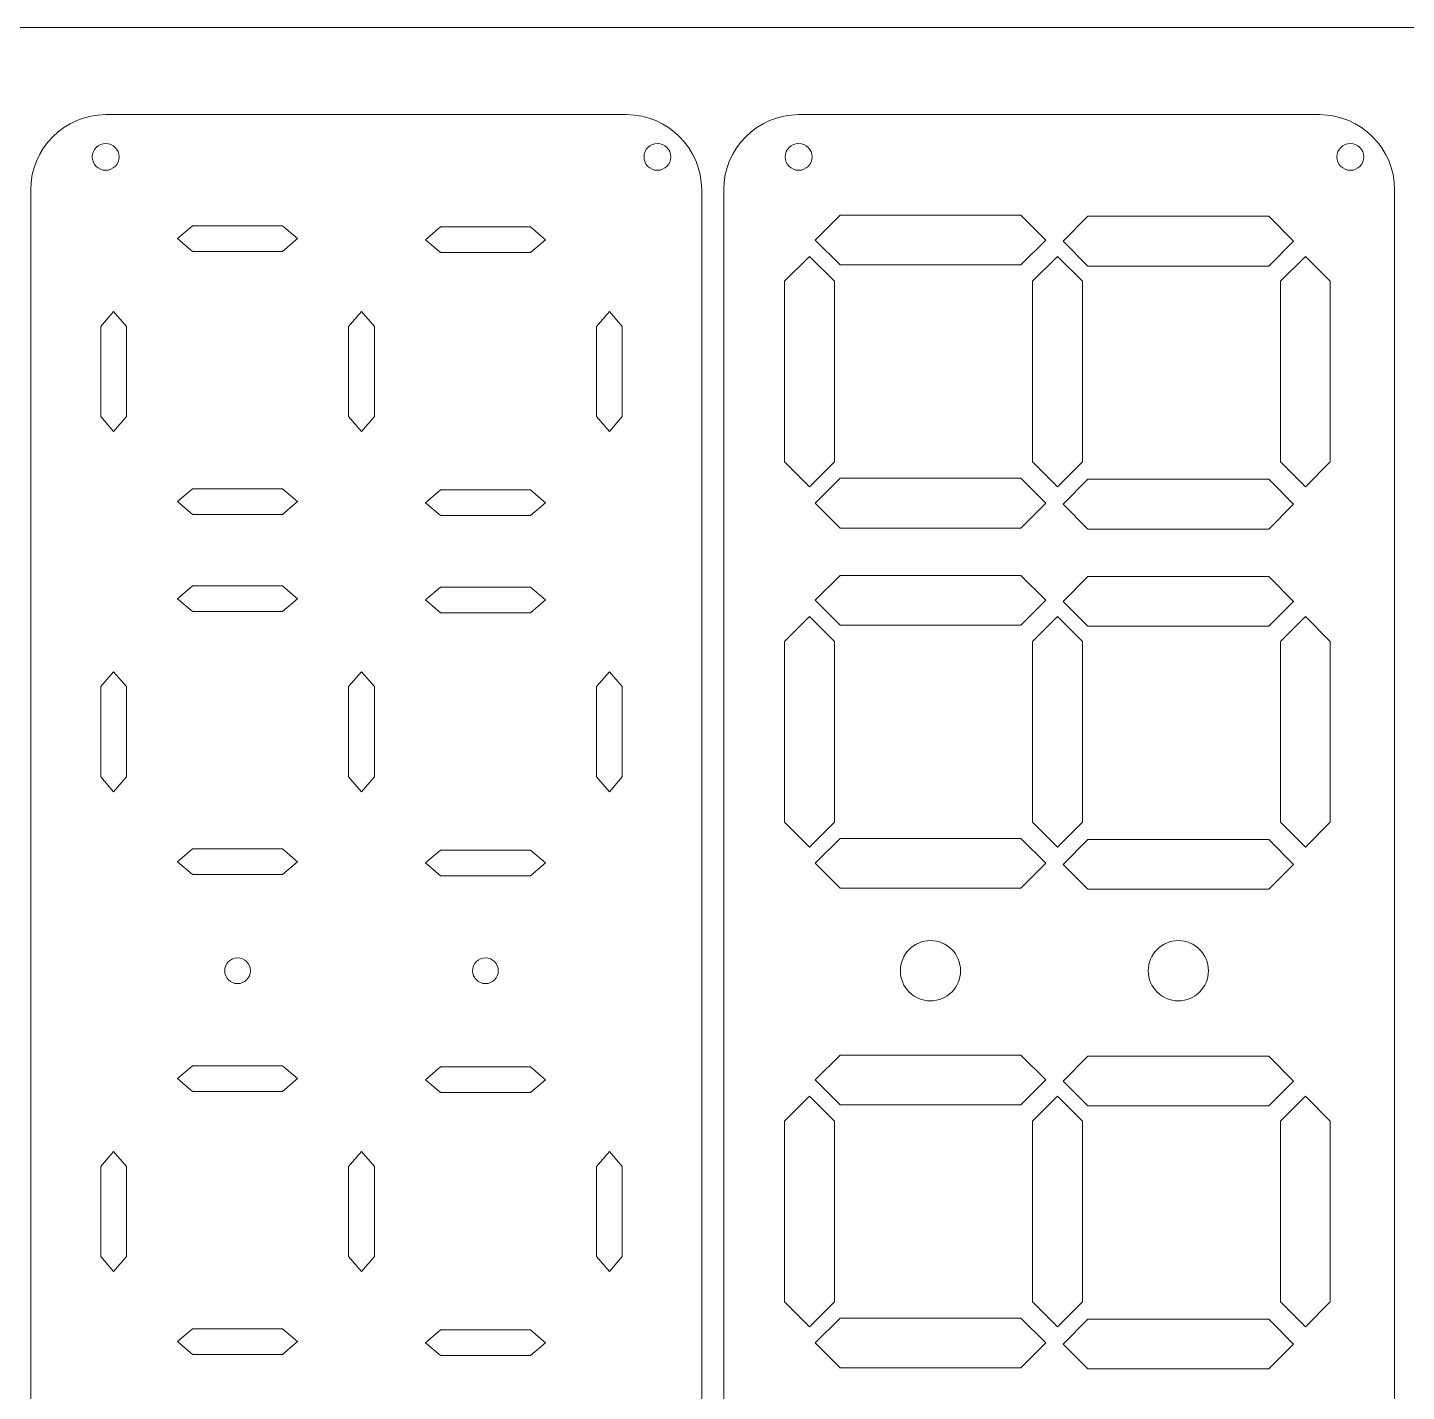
# Model space of a CAD drawing. Header units: millimetres. Extents: x -450 to 450, y -300 to 300.
# Drawn here: x -83.2 to 255.7, y -35.2 to 300 of the extents above; entities that cross this region are included whole.
import ezdxf

# ---------------------------------------------------------------- set-up
doc = ezdxf.new("R2010")
doc.units = ezdxf.units.MM
doc.header["$MEASUREMENT"] = 0
doc.layers.add('Layer 1', color=7, linetype='Continuous')

msp = doc.modelspace()

# ---------------------------------------------------------------- linework, layer by layer
at = {"layer": 'Layer 1', "color": 250, "lineweight": 20}
msp.add_lwpolyline([(-450, -300), (450, -300), (450, 300), (-450, 300), (-450, -300)], close=True, dxfattribs=at)
at = {"layer": 'Layer 1', "color": 225, "lineweight": 20}
for points in [[(-82.3936, -174.4039), (-82.3936, -174.4039), (-82.3936, 260.1417), (-82.3936, 260.1417), (-82.3936, 260.1417), (-82.3936, 270.2947), (-74.0866, 278.6017), (-63.9336, 278.6017), (-63.9336, 278.6017), (-63.9336, 278.6017), (64.0335, 278.6017), (64.0335, 278.6017), (64.0335, 278.6017), (74.1865, 278.6017), (82.4935, 270.2947), (82.4935, 260.1417), (82.4935, 260.1417), (82.4935, 260.1417), (82.4935, -174.4039), (82.4935, -174.4039), (82.4935, -174.4039), (82.4935, -184.5569), (74.1865, -192.8639), (64.0335, -192.8639), (64.0335, -192.8639), (64.0335, -192.8639), (63.648, -192.8639), (63.648, -192.8639), (63.648, -192.8639), (63.648, -192.8639), (63.648, -122.906), (63.648, -122.906), (63.648, -122.906), (63.648, -122.906), (3.617, -122.906), (3.617, -122.906), (3.617, -122.906), (3.617, -122.906), (3.617, -192.8639), (3.617, -192.8639), (3.617, -192.8639), (3.617, -192.8639), (-63.9336, -192.8639), (-63.9336, -192.8639), (-63.9336, -192.8639), (-74.0866, -192.8639), (-82.3936, -184.5569), (-82.3936, -174.4039)], [(87.8935, -174.4039), (87.8935, -174.4039), (87.8935, 260.1417), (87.8935, 260.1417), (87.8935, 260.1417), (87.8935, 270.2947), (96.2005, 278.6017), (106.3535, 278.6017), (106.3535, 278.6017), (106.3535, 278.6017), (234.3206, 278.6017), (234.3206, 278.6017), (234.3206, 278.6017), (244.4736, 278.6017), (252.7806, 270.2947), (252.7806, 260.1417), (252.7806, 260.1417), (252.7806, 260.1417), (252.7806, -174.4039), (252.7806, -174.4039), (252.7806, -174.4039), (252.7806, -184.5569), (244.4736, -192.8639), (234.3206, -192.8639), (234.3206, -192.8639), (234.3206, -192.8639), (233.9351, -192.8639), (233.9351, -192.8639), (233.9351, -192.8639), (233.9351, -192.8639), (233.9351, -122.906), (233.9351, -122.906), (233.9351, -122.906), (233.9351, -122.906), (173.9041, -122.906), (173.9041, -122.906), (173.9041, -122.906), (173.9041, -122.906), (173.9041, -192.8639), (173.9041, -192.8639), (173.9041, -192.8639), (173.9041, -192.8639), (106.3535, -192.8639), (106.3535, -192.8639), (106.3535, -192.8639), (96.2005, -192.8639), (87.8935, -184.5569), (87.8935, -174.4039)]]:
    msp.add_open_spline(points, degree=3, knots=[0, 0, 0, 0, 0.07692308, 0.07692308, 0.07692308, 0.07692308, 0.15384615, 0.15384615, 0.15384615, 0.15384615, 0.23076923, 0.23076923, 0.23076923, 0.23076923, 0.30769231, 0.30769231, 0.30769231, 0.30769231, 0.38461538, 0.38461538, 0.38461538, 0.38461538, 0.46153846, 0.46153846, 0.46153846, 0.46153846, 0.53846154, 0.53846154, 0.53846154, 0.53846154, 0.61538462, 0.61538462, 0.61538462, 0.61538462, 0.69230769, 0.69230769, 0.69230769, 0.69230769, 0.76923077, 0.76923077, 0.76923077, 0.76923077, 0.84615385, 0.84615385, 0.84615385, 0.84615385, 1, 1, 1, 1], dxfattribs=at)
at = {"layer": 'Layer 1', "color": 242, "lineweight": 20}
for points, knots in [([(-67.2641, 268.2246), (-67.2641, 270.0472), (-65.7866, 271.5246), (-63.9641, 271.5246), (-63.9641, 271.5246), (-62.1416, 271.5246), (-60.6641, 270.0472), (-60.6641, 268.2246), (-60.6641, 268.2246), (-60.6641, 266.4021), (-62.1416, 264.9246), (-63.9641, 264.9246), (-63.9641, 264.9246), (-65.7866, 264.9246), (-67.2641, 266.4021), (-67.2641, 268.2246)], [0, 0, 0, 0, 0.2, 0.2, 0.2, 0.2, 0.4, 0.4, 0.4, 0.4, 0.6, 0.6, 0.6, 0.6, 1, 1, 1, 1]), ([(68.3136, 268.2246), (68.3136, 270.0472), (69.7911, 271.5246), (71.6136, 271.5246), (71.6136, 271.5246), (73.4361, 271.5246), (74.9136, 270.0472), (74.9136, 268.2246), (74.9136, 268.2246), (74.9136, 266.4021), (73.4361, 264.9246), (71.6136, 264.9246), (71.6136, 264.9246), (69.7911, 264.9246), (68.3136, 266.4021), (68.3136, 268.2246)], [0, 0, 0, 0, 0.2, 0.2, 0.2, 0.2, 0.4, 0.4, 0.4, 0.4, 0.6, 0.6, 0.6, 0.6, 1, 1, 1, 1]), ([(103.023, 268.2246), (103.023, 270.0472), (104.5005, 271.5246), (106.323, 271.5246), (106.323, 271.5246), (108.1455, 271.5246), (109.623, 270.0472), (109.623, 268.2246), (109.623, 268.2246), (109.623, 266.4021), (108.1455, 264.9246), (106.323, 264.9246), (106.323, 264.9246), (104.5005, 264.9246), (103.023, 266.4021), (103.023, 268.2246)], [0, 0, 0, 0, 0.2, 0.2, 0.2, 0.2, 0.4, 0.4, 0.4, 0.4, 0.6, 0.6, 0.6, 0.6, 1, 1, 1, 1]), ([(238.6007, 268.2246), (238.6007, 270.0472), (240.0782, 271.5246), (241.9007, 271.5246), (241.9007, 271.5246), (243.7232, 271.5246), (245.2007, 270.0472), (245.2007, 268.2246), (245.2007, 268.2246), (245.2007, 266.4021), (243.7232, 264.9246), (241.9007, 264.9246), (241.9007, 264.9246), (240.0782, 264.9246), (238.6007, 266.4021), (238.6007, 268.2246)], [0, 0, 0, 0, 0.2, 0.2, 0.2, 0.2, 0.4, 0.4, 0.4, 0.4, 0.6, 0.6, 0.6, 0.6, 1, 1, 1, 1]), ([(116.5007, 241.6522), (116.5007, 241.6522), (110.3826, 247.7703), (110.3826, 247.7703), (110.3826, 247.7703), (110.3826, 247.7703), (116.5007, 253.8884), (116.5007, 253.8884), (116.5007, 253.8884), (116.5007, 253.8884), (138.7103, 253.8884), (138.7103, 253.8884), (138.7103, 253.8884), (138.7103, 253.8884), (160.9199, 253.8884), (160.9199, 253.8884), (160.9199, 253.8884), (160.9199, 253.8884), (167.038, 247.7703), (167.038, 247.7703), (167.038, 247.7703), (167.038, 247.7703), (160.9199, 241.6522), (160.9199, 241.6522), (160.9199, 241.6522), (160.9199, 241.6522), (138.7103, 241.6522), (138.7103, 241.6522), (138.7103, 241.6522), (138.7103, 241.6522), (116.5007, 241.6522), (116.5007, 241.6522)], [0, 0, 0, 0, 0.11111111, 0.11111111, 0.11111111, 0.11111111, 0.22222222, 0.22222222, 0.22222222, 0.22222222, 0.33333333, 0.33333333, 0.33333333, 0.33333333, 0.44444444, 0.44444444, 0.44444444, 0.44444444, 0.55555556, 0.55555556, 0.55555556, 0.55555556, 0.66666667, 0.66666667, 0.66666667, 0.66666667, 0.77777778, 0.77777778, 0.77777778, 0.77777778, 1, 1, 1, 1]), ([(177.4238, 241.3803), (177.4238, 241.3803), (171.3057, 247.4984), (171.3057, 247.4984), (171.3057, 247.4984), (171.3057, 247.4984), (177.4238, 253.6165), (177.4238, 253.6165), (177.4238, 253.6165), (177.4238, 253.6165), (199.6334, 253.6165), (199.6334, 253.6165), (199.6334, 253.6165), (199.6334, 253.6165), (221.843, 253.6165), (221.843, 253.6165), (221.843, 253.6165), (221.843, 253.6165), (227.9611, 247.4984), (227.9611, 247.4984), (227.9611, 247.4984), (227.9611, 247.4984), (221.843, 241.3803), (221.843, 241.3803), (221.843, 241.3803), (221.843, 241.3803), (199.6334, 241.3803), (199.6334, 241.3803), (199.6334, 241.3803), (199.6334, 241.3803), (177.4238, 241.3803), (177.4238, 241.3803)], [0, 0, 0, 0, 0.11111111, 0.11111111, 0.11111111, 0.11111111, 0.22222222, 0.22222222, 0.22222222, 0.22222222, 0.33333333, 0.33333333, 0.33333333, 0.33333333, 0.44444444, 0.44444444, 0.44444444, 0.44444444, 0.55555556, 0.55555556, 0.55555556, 0.55555556, 0.66666667, 0.66666667, 0.66666667, 0.66666667, 0.77777778, 0.77777778, 0.77777778, 0.77777778, 1, 1, 1, 1]), ([(115.1141, 193.2359), (115.1141, 193.2359), (108.996, 187.1178), (108.996, 187.1178), (108.996, 187.1178), (108.996, 187.1178), (102.8779, 193.2359), (102.8779, 193.2359), (102.8779, 193.2359), (102.8779, 193.2359), (102.8779, 215.4455), (102.8779, 215.4455), (102.8779, 215.4455), (102.8779, 215.4455), (102.8779, 237.6551), (102.8779, 237.6551), (102.8779, 237.6551), (102.8779, 237.6551), (108.996, 243.7732), (108.996, 243.7732), (108.996, 243.7732), (108.996, 243.7732), (115.1141, 237.6551), (115.1141, 237.6551), (115.1141, 237.6551), (115.1141, 237.6551), (115.1141, 215.4455), (115.1141, 215.4455), (115.1141, 215.4455), (115.1141, 215.4455), (115.1141, 193.2359), (115.1141, 193.2359)], [0, 0, 0, 0, 0.11111111, 0.11111111, 0.11111111, 0.11111111, 0.22222222, 0.22222222, 0.22222222, 0.22222222, 0.33333333, 0.33333333, 0.33333333, 0.33333333, 0.44444444, 0.44444444, 0.44444444, 0.44444444, 0.55555556, 0.55555556, 0.55555556, 0.55555556, 0.66666667, 0.66666667, 0.66666667, 0.66666667, 0.77777778, 0.77777778, 0.77777778, 0.77777778, 1, 1, 1, 1]), ([(176.0371, 193.2359), (176.0371, 193.2359), (169.919, 187.1178), (169.919, 187.1178), (169.919, 187.1178), (169.919, 187.1178), (163.8009, 193.2359), (163.8009, 193.2359), (163.8009, 193.2359), (163.8009, 193.2359), (163.8009, 215.4455), (163.8009, 215.4455), (163.8009, 215.4455), (163.8009, 215.4455), (163.8009, 237.6551), (163.8009, 237.6551), (163.8009, 237.6551), (163.8009, 237.6551), (169.919, 243.7732), (169.919, 243.7732), (169.919, 243.7732), (169.919, 243.7732), (176.0371, 237.6551), (176.0371, 237.6551), (176.0371, 237.6551), (176.0371, 237.6551), (176.0371, 215.4455), (176.0371, 215.4455), (176.0371, 215.4455), (176.0371, 215.4455), (176.0371, 193.2359), (176.0371, 193.2359)], [0, 0, 0, 0, 0.11111111, 0.11111111, 0.11111111, 0.11111111, 0.22222222, 0.22222222, 0.22222222, 0.22222222, 0.33333333, 0.33333333, 0.33333333, 0.33333333, 0.44444444, 0.44444444, 0.44444444, 0.44444444, 0.55555556, 0.55555556, 0.55555556, 0.55555556, 0.66666667, 0.66666667, 0.66666667, 0.66666667, 0.77777778, 0.77777778, 0.77777778, 0.77777778, 1, 1, 1, 1]), ([(236.9601, 193.2359), (236.9601, 193.2359), (230.842, 187.1178), (230.842, 187.1178), (230.842, 187.1178), (230.842, 187.1178), (224.7239, 193.2359), (224.7239, 193.2359), (224.7239, 193.2359), (224.7239, 193.2359), (224.7239, 215.4455), (224.7239, 215.4455), (224.7239, 215.4455), (224.7239, 215.4455), (224.7239, 237.6551), (224.7239, 237.6551), (224.7239, 237.6551), (224.7239, 237.6551), (230.842, 243.7732), (230.842, 243.7732), (230.842, 243.7732), (230.842, 243.7732), (236.9601, 237.6551), (236.9601, 237.6551), (236.9601, 237.6551), (236.9601, 237.6551), (236.9601, 215.4455), (236.9601, 215.4455), (236.9601, 215.4455), (236.9601, 215.4455), (236.9601, 193.2359), (236.9601, 193.2359)], [0, 0, 0, 0, 0.11111111, 0.11111111, 0.11111111, 0.11111111, 0.22222222, 0.22222222, 0.22222222, 0.22222222, 0.33333333, 0.33333333, 0.33333333, 0.33333333, 0.44444444, 0.44444444, 0.44444444, 0.44444444, 0.55555556, 0.55555556, 0.55555556, 0.55555556, 0.66666667, 0.66666667, 0.66666667, 0.66666667, 0.77777778, 0.77777778, 0.77777778, 0.77777778, 1, 1, 1, 1]), ([(116.5007, 177.0025), (116.5007, 177.0025), (110.3826, 183.1206), (110.3826, 183.1206), (110.3826, 183.1206), (110.3826, 183.1206), (116.5007, 189.2387), (116.5007, 189.2387), (116.5007, 189.2387), (116.5007, 189.2387), (138.7103, 189.2387), (138.7103, 189.2387), (138.7103, 189.2387), (138.7103, 189.2387), (160.9199, 189.2387), (160.9199, 189.2387), (160.9199, 189.2387), (160.9199, 189.2387), (167.038, 183.1206), (167.038, 183.1206), (167.038, 183.1206), (167.038, 183.1206), (160.9199, 177.0025), (160.9199, 177.0025), (160.9199, 177.0025), (160.9199, 177.0025), (138.7103, 177.0025), (138.7103, 177.0025), (138.7103, 177.0025), (138.7103, 177.0025), (116.5007, 177.0025), (116.5007, 177.0025)], [0, 0, 0, 0, 0.11111111, 0.11111111, 0.11111111, 0.11111111, 0.22222222, 0.22222222, 0.22222222, 0.22222222, 0.33333333, 0.33333333, 0.33333333, 0.33333333, 0.44444444, 0.44444444, 0.44444444, 0.44444444, 0.55555556, 0.55555556, 0.55555556, 0.55555556, 0.66666667, 0.66666667, 0.66666667, 0.66666667, 0.77777778, 0.77777778, 0.77777778, 0.77777778, 1, 1, 1, 1]), ([(177.4238, 176.7306), (177.4238, 176.7306), (171.3057, 182.8487), (171.3057, 182.8487), (171.3057, 182.8487), (171.3057, 182.8487), (177.4238, 188.9668), (177.4238, 188.9668), (177.4238, 188.9668), (177.4238, 188.9668), (199.6334, 188.9668), (199.6334, 188.9668), (199.6334, 188.9668), (199.6334, 188.9668), (221.843, 188.9668), (221.843, 188.9668), (221.843, 188.9668), (221.843, 188.9668), (227.9611, 182.8487), (227.9611, 182.8487), (227.9611, 182.8487), (227.9611, 182.8487), (221.843, 176.7306), (221.843, 176.7306), (221.843, 176.7306), (221.843, 176.7306), (199.6334, 176.7306), (199.6334, 176.7306), (199.6334, 176.7306), (199.6334, 176.7306), (177.4238, 176.7306), (177.4238, 176.7306)], [0, 0, 0, 0, 0.11111111, 0.11111111, 0.11111111, 0.11111111, 0.22222222, 0.22222222, 0.22222222, 0.22222222, 0.33333333, 0.33333333, 0.33333333, 0.33333333, 0.44444444, 0.44444444, 0.44444444, 0.44444444, 0.55555556, 0.55555556, 0.55555556, 0.55555556, 0.66666667, 0.66666667, 0.66666667, 0.66666667, 0.77777778, 0.77777778, 0.77777778, 0.77777778, 1, 1, 1, 1]), ([(116.5007, 153.1294), (116.5007, 153.1294), (110.3826, 159.2475), (110.3826, 159.2475), (110.3826, 159.2475), (110.3826, 159.2475), (116.5007, 165.3656), (116.5007, 165.3656), (116.5007, 165.3656), (116.5007, 165.3656), (138.7103, 165.3656), (138.7103, 165.3656), (138.7103, 165.3656), (138.7103, 165.3656), (160.9199, 165.3656), (160.9199, 165.3656), (160.9199, 165.3656), (160.9199, 165.3656), (167.038, 159.2475), (167.038, 159.2475), (167.038, 159.2475), (167.038, 159.2475), (160.9199, 153.1294), (160.9199, 153.1294), (160.9199, 153.1294), (160.9199, 153.1294), (138.7103, 153.1294), (138.7103, 153.1294), (138.7103, 153.1294), (138.7103, 153.1294), (116.5007, 153.1294), (116.5007, 153.1294)], [0, 0, 0, 0, 0.11111111, 0.11111111, 0.11111111, 0.11111111, 0.22222222, 0.22222222, 0.22222222, 0.22222222, 0.33333333, 0.33333333, 0.33333333, 0.33333333, 0.44444444, 0.44444444, 0.44444444, 0.44444444, 0.55555556, 0.55555556, 0.55555556, 0.55555556, 0.66666667, 0.66666667, 0.66666667, 0.66666667, 0.77777778, 0.77777778, 0.77777778, 0.77777778, 1, 1, 1, 1]), ([(177.4238, 152.8575), (177.4238, 152.8575), (171.3057, 158.9756), (171.3057, 158.9756), (171.3057, 158.9756), (171.3057, 158.9756), (177.4238, 165.0937), (177.4238, 165.0937), (177.4238, 165.0937), (177.4238, 165.0937), (199.6334, 165.0937), (199.6334, 165.0937), (199.6334, 165.0937), (199.6334, 165.0937), (221.843, 165.0937), (221.843, 165.0937), (221.843, 165.0937), (221.843, 165.0937), (227.9611, 158.9756), (227.9611, 158.9756), (227.9611, 158.9756), (227.9611, 158.9756), (221.843, 152.8575), (221.843, 152.8575), (221.843, 152.8575), (221.843, 152.8575), (199.6334, 152.8575), (199.6334, 152.8575), (199.6334, 152.8575), (199.6334, 152.8575), (177.4238, 152.8575), (177.4238, 152.8575)], [0, 0, 0, 0, 0.11111111, 0.11111111, 0.11111111, 0.11111111, 0.22222222, 0.22222222, 0.22222222, 0.22222222, 0.33333333, 0.33333333, 0.33333333, 0.33333333, 0.44444444, 0.44444444, 0.44444444, 0.44444444, 0.55555556, 0.55555556, 0.55555556, 0.55555556, 0.66666667, 0.66666667, 0.66666667, 0.66666667, 0.77777778, 0.77777778, 0.77777778, 0.77777778, 1, 1, 1, 1]), ([(115.1141, 104.7131), (115.1141, 104.7131), (108.996, 98.595), (108.996, 98.595), (108.996, 98.595), (108.996, 98.595), (102.8779, 104.7131), (102.8779, 104.7131), (102.8779, 104.7131), (102.8779, 104.7131), (102.8779, 126.9227), (102.8779, 126.9227), (102.8779, 126.9227), (102.8779, 126.9227), (102.8779, 149.1323), (102.8779, 149.1323), (102.8779, 149.1323), (102.8779, 149.1323), (108.996, 155.2504), (108.996, 155.2504), (108.996, 155.2504), (108.996, 155.2504), (115.1141, 149.1323), (115.1141, 149.1323), (115.1141, 149.1323), (115.1141, 149.1323), (115.1141, 126.9227), (115.1141, 126.9227), (115.1141, 126.9227), (115.1141, 126.9227), (115.1141, 104.7131), (115.1141, 104.7131)], [0, 0, 0, 0, 0.11111111, 0.11111111, 0.11111111, 0.11111111, 0.22222222, 0.22222222, 0.22222222, 0.22222222, 0.33333333, 0.33333333, 0.33333333, 0.33333333, 0.44444444, 0.44444444, 0.44444444, 0.44444444, 0.55555556, 0.55555556, 0.55555556, 0.55555556, 0.66666667, 0.66666667, 0.66666667, 0.66666667, 0.77777778, 0.77777778, 0.77777778, 0.77777778, 1, 1, 1, 1]), ([(176.0371, 104.7131), (176.0371, 104.7131), (169.919, 98.595), (169.919, 98.595), (169.919, 98.595), (169.919, 98.595), (163.8009, 104.7131), (163.8009, 104.7131), (163.8009, 104.7131), (163.8009, 104.7131), (163.8009, 126.9227), (163.8009, 126.9227), (163.8009, 126.9227), (163.8009, 126.9227), (163.8009, 149.1323), (163.8009, 149.1323), (163.8009, 149.1323), (163.8009, 149.1323), (169.919, 155.2504), (169.919, 155.2504), (169.919, 155.2504), (169.919, 155.2504), (176.0371, 149.1323), (176.0371, 149.1323), (176.0371, 149.1323), (176.0371, 149.1323), (176.0371, 126.9227), (176.0371, 126.9227), (176.0371, 126.9227), (176.0371, 126.9227), (176.0371, 104.7131), (176.0371, 104.7131)], [0, 0, 0, 0, 0.11111111, 0.11111111, 0.11111111, 0.11111111, 0.22222222, 0.22222222, 0.22222222, 0.22222222, 0.33333333, 0.33333333, 0.33333333, 0.33333333, 0.44444444, 0.44444444, 0.44444444, 0.44444444, 0.55555556, 0.55555556, 0.55555556, 0.55555556, 0.66666667, 0.66666667, 0.66666667, 0.66666667, 0.77777778, 0.77777778, 0.77777778, 0.77777778, 1, 1, 1, 1]), ([(236.9601, 104.7131), (236.9601, 104.7131), (230.842, 98.595), (230.842, 98.595), (230.842, 98.595), (230.842, 98.595), (224.7239, 104.7131), (224.7239, 104.7131), (224.7239, 104.7131), (224.7239, 104.7131), (224.7239, 126.9227), (224.7239, 126.9227), (224.7239, 126.9227), (224.7239, 126.9227), (224.7239, 149.1323), (224.7239, 149.1323), (224.7239, 149.1323), (224.7239, 149.1323), (230.842, 155.2504), (230.842, 155.2504), (230.842, 155.2504), (230.842, 155.2504), (236.9601, 149.1323), (236.9601, 149.1323), (236.9601, 149.1323), (236.9601, 149.1323), (236.9601, 126.9227), (236.9601, 126.9227), (236.9601, 126.9227), (236.9601, 126.9227), (236.9601, 104.7131), (236.9601, 104.7131)], [0, 0, 0, 0, 0.11111111, 0.11111111, 0.11111111, 0.11111111, 0.22222222, 0.22222222, 0.22222222, 0.22222222, 0.33333333, 0.33333333, 0.33333333, 0.33333333, 0.44444444, 0.44444444, 0.44444444, 0.44444444, 0.55555556, 0.55555556, 0.55555556, 0.55555556, 0.66666667, 0.66666667, 0.66666667, 0.66666667, 0.77777778, 0.77777778, 0.77777778, 0.77777778, 1, 1, 1, 1]), ([(116.5007, 88.4797), (116.5007, 88.4797), (110.3826, 94.5978), (110.3826, 94.5978), (110.3826, 94.5978), (110.3826, 94.5978), (116.5007, 100.7159), (116.5007, 100.7159), (116.5007, 100.7159), (116.5007, 100.7159), (138.7103, 100.7159), (138.7103, 100.7159), (138.7103, 100.7159), (138.7103, 100.7159), (160.9199, 100.7159), (160.9199, 100.7159), (160.9199, 100.7159), (160.9199, 100.7159), (167.038, 94.5978), (167.038, 94.5978), (167.038, 94.5978), (167.038, 94.5978), (160.9199, 88.4797), (160.9199, 88.4797), (160.9199, 88.4797), (160.9199, 88.4797), (138.7103, 88.4797), (138.7103, 88.4797), (138.7103, 88.4797), (138.7103, 88.4797), (116.5007, 88.4797), (116.5007, 88.4797)], [0, 0, 0, 0, 0.11111111, 0.11111111, 0.11111111, 0.11111111, 0.22222222, 0.22222222, 0.22222222, 0.22222222, 0.33333333, 0.33333333, 0.33333333, 0.33333333, 0.44444444, 0.44444444, 0.44444444, 0.44444444, 0.55555556, 0.55555556, 0.55555556, 0.55555556, 0.66666667, 0.66666667, 0.66666667, 0.66666667, 0.77777778, 0.77777778, 0.77777778, 0.77777778, 1, 1, 1, 1]), ([(177.4238, 88.2078), (177.4238, 88.2078), (171.3057, 94.3259), (171.3057, 94.3259), (171.3057, 94.3259), (171.3057, 94.3259), (177.4238, 100.444), (177.4238, 100.444), (177.4238, 100.444), (177.4238, 100.444), (199.6334, 100.444), (199.6334, 100.444), (199.6334, 100.444), (199.6334, 100.444), (221.843, 100.444), (221.843, 100.444), (221.843, 100.444), (221.843, 100.444), (227.9611, 94.3259), (227.9611, 94.3259), (227.9611, 94.3259), (227.9611, 94.3259), (221.843, 88.2078), (221.843, 88.2078), (221.843, 88.2078), (221.843, 88.2078), (199.6334, 88.2078), (199.6334, 88.2078), (199.6334, 88.2078), (199.6334, 88.2078), (177.4238, 88.2078), (177.4238, 88.2078)], [0, 0, 0, 0, 0.11111111, 0.11111111, 0.11111111, 0.11111111, 0.22222222, 0.22222222, 0.22222222, 0.22222222, 0.33333333, 0.33333333, 0.33333333, 0.33333333, 0.44444444, 0.44444444, 0.44444444, 0.44444444, 0.55555556, 0.55555556, 0.55555556, 0.55555556, 0.66666667, 0.66666667, 0.66666667, 0.66666667, 0.77777778, 0.77777778, 0.77777778, 0.77777778, 1, 1, 1, 1]), ([(131.3103, 68.1842), (131.3103, 72.2711), (134.6234, 75.5842), (138.7103, 75.5842), (138.7103, 75.5842), (142.7972, 75.5842), (146.1103, 72.2711), (146.1103, 68.1842), (146.1103, 68.1842), (146.1103, 64.0973), (142.7972, 60.7842), (138.7103, 60.7842), (138.7103, 60.7842), (134.6234, 60.7842), (131.3103, 64.0973), (131.3103, 68.1842)], [0, 0, 0, 0, 0.2, 0.2, 0.2, 0.2, 0.4, 0.4, 0.4, 0.4, 0.6, 0.6, 0.6, 0.6, 1, 1, 1, 1]), ([(192.2334, 68.1842), (192.2334, 72.2711), (195.5465, 75.5842), (199.6334, 75.5842), (199.6334, 75.5842), (203.7203, 75.5842), (207.0334, 72.2711), (207.0334, 68.1842), (207.0334, 68.1842), (207.0334, 64.0973), (203.7203, 60.7842), (199.6334, 60.7842), (199.6334, 60.7842), (195.5465, 60.7842), (192.2334, 64.0973), (192.2334, 68.1842)], [0, 0, 0, 0, 0.2, 0.2, 0.2, 0.2, 0.4, 0.4, 0.4, 0.4, 0.6, 0.6, 0.6, 0.6, 1, 1, 1, 1]), ([(-34.7368, 68.1842), (-34.7368, 69.9294), (-33.322, 71.3442), (-31.5768, 71.3442), (-31.5768, 71.3442), (-29.8316, 71.3442), (-28.4168, 69.9294), (-28.4168, 68.1842), (-28.4168, 68.1842), (-28.4168, 66.439), (-29.8316, 65.0242), (-31.5768, 65.0242), (-31.5768, 65.0242), (-33.322, 65.0242), (-34.7368, 66.439), (-34.7368, 68.1842)], [0, 0, 0, 0, 0.2, 0.2, 0.2, 0.2, 0.4, 0.4, 0.4, 0.4, 0.6, 0.6, 0.6, 0.6, 1, 1, 1, 1]), ([(26.1863, 68.1842), (26.1863, 69.9294), (27.6011, 71.3442), (29.3463, 71.3442), (29.3463, 71.3442), (31.0915, 71.3442), (32.5063, 69.9294), (32.5063, 68.1842), (32.5063, 68.1842), (32.5063, 66.439), (31.0915, 65.0242), (29.3463, 65.0242), (29.3463, 65.0242), (27.6011, 65.0242), (26.1863, 66.439), (26.1863, 68.1842)], [0, 0, 0, 0, 0.2, 0.2, 0.2, 0.2, 0.4, 0.4, 0.4, 0.4, 0.6, 0.6, 0.6, 0.6, 1, 1, 1, 1]), ([(116.5007, 35.2322), (116.5007, 35.2322), (110.3826, 41.3503), (110.3826, 41.3503), (110.3826, 41.3503), (110.3826, 41.3503), (116.5007, 47.4684), (116.5007, 47.4684), (116.5007, 47.4684), (116.5007, 47.4684), (138.7103, 47.4684), (138.7103, 47.4684), (138.7103, 47.4684), (138.7103, 47.4684), (160.9199, 47.4684), (160.9199, 47.4684), (160.9199, 47.4684), (160.9199, 47.4684), (167.038, 41.3503), (167.038, 41.3503), (167.038, 41.3503), (167.038, 41.3503), (160.9199, 35.2322), (160.9199, 35.2322), (160.9199, 35.2322), (160.9199, 35.2322), (138.7103, 35.2322), (138.7103, 35.2322), (138.7103, 35.2322), (138.7103, 35.2322), (116.5007, 35.2322), (116.5007, 35.2322)], [0, 0, 0, 0, 0.11111111, 0.11111111, 0.11111111, 0.11111111, 0.22222222, 0.22222222, 0.22222222, 0.22222222, 0.33333333, 0.33333333, 0.33333333, 0.33333333, 0.44444444, 0.44444444, 0.44444444, 0.44444444, 0.55555556, 0.55555556, 0.55555556, 0.55555556, 0.66666667, 0.66666667, 0.66666667, 0.66666667, 0.77777778, 0.77777778, 0.77777778, 0.77777778, 1, 1, 1, 1]), ([(177.4238, 34.9603), (177.4238, 34.9603), (171.3057, 41.0784), (171.3057, 41.0784), (171.3057, 41.0784), (171.3057, 41.0784), (177.4238, 47.1965), (177.4238, 47.1965), (177.4238, 47.1965), (177.4238, 47.1965), (199.6334, 47.1965), (199.6334, 47.1965), (199.6334, 47.1965), (199.6334, 47.1965), (221.843, 47.1965), (221.843, 47.1965), (221.843, 47.1965), (221.843, 47.1965), (227.9611, 41.0784), (227.9611, 41.0784), (227.9611, 41.0784), (227.9611, 41.0784), (221.843, 34.9603), (221.843, 34.9603), (221.843, 34.9603), (221.843, 34.9603), (199.6334, 34.9603), (199.6334, 34.9603), (199.6334, 34.9603), (199.6334, 34.9603), (177.4238, 34.9603), (177.4238, 34.9603)], [0, 0, 0, 0, 0.11111111, 0.11111111, 0.11111111, 0.11111111, 0.22222222, 0.22222222, 0.22222222, 0.22222222, 0.33333333, 0.33333333, 0.33333333, 0.33333333, 0.44444444, 0.44444444, 0.44444444, 0.44444444, 0.55555556, 0.55555556, 0.55555556, 0.55555556, 0.66666667, 0.66666667, 0.66666667, 0.66666667, 0.77777778, 0.77777778, 0.77777778, 0.77777778, 1, 1, 1, 1]), ([(115.1141, -13.1841), (115.1141, -13.1841), (108.996, -19.3022), (108.996, -19.3022), (108.996, -19.3022), (108.996, -19.3022), (102.8779, -13.1841), (102.8779, -13.1841), (102.8779, -13.1841), (102.8779, -13.1841), (102.8779, 9.0255), (102.8779, 9.0255), (102.8779, 9.0255), (102.8779, 9.0255), (102.8779, 31.2351), (102.8779, 31.2351), (102.8779, 31.2351), (102.8779, 31.2351), (108.996, 37.3532), (108.996, 37.3532), (108.996, 37.3532), (108.996, 37.3532), (115.1141, 31.2351), (115.1141, 31.2351), (115.1141, 31.2351), (115.1141, 31.2351), (115.1141, 9.0255), (115.1141, 9.0255), (115.1141, 9.0255), (115.1141, 9.0255), (115.1141, -13.1841), (115.1141, -13.1841)], [0, 0, 0, 0, 0.11111111, 0.11111111, 0.11111111, 0.11111111, 0.22222222, 0.22222222, 0.22222222, 0.22222222, 0.33333333, 0.33333333, 0.33333333, 0.33333333, 0.44444444, 0.44444444, 0.44444444, 0.44444444, 0.55555556, 0.55555556, 0.55555556, 0.55555556, 0.66666667, 0.66666667, 0.66666667, 0.66666667, 0.77777778, 0.77777778, 0.77777778, 0.77777778, 1, 1, 1, 1]), ([(176.0371, -13.1841), (176.0371, -13.1841), (169.919, -19.3022), (169.919, -19.3022), (169.919, -19.3022), (169.919, -19.3022), (163.8009, -13.1841), (163.8009, -13.1841), (163.8009, -13.1841), (163.8009, -13.1841), (163.8009, 9.0255), (163.8009, 9.0255), (163.8009, 9.0255), (163.8009, 9.0255), (163.8009, 31.2351), (163.8009, 31.2351), (163.8009, 31.2351), (163.8009, 31.2351), (169.919, 37.3532), (169.919, 37.3532), (169.919, 37.3532), (169.919, 37.3532), (176.0371, 31.2351), (176.0371, 31.2351), (176.0371, 31.2351), (176.0371, 31.2351), (176.0371, 9.0255), (176.0371, 9.0255), (176.0371, 9.0255), (176.0371, 9.0255), (176.0371, -13.1841), (176.0371, -13.1841)], [0, 0, 0, 0, 0.11111111, 0.11111111, 0.11111111, 0.11111111, 0.22222222, 0.22222222, 0.22222222, 0.22222222, 0.33333333, 0.33333333, 0.33333333, 0.33333333, 0.44444444, 0.44444444, 0.44444444, 0.44444444, 0.55555556, 0.55555556, 0.55555556, 0.55555556, 0.66666667, 0.66666667, 0.66666667, 0.66666667, 0.77777778, 0.77777778, 0.77777778, 0.77777778, 1, 1, 1, 1]), ([(236.9601, -13.1841), (236.9601, -13.1841), (230.842, -19.3022), (230.842, -19.3022), (230.842, -19.3022), (230.842, -19.3022), (224.7239, -13.1841), (224.7239, -13.1841), (224.7239, -13.1841), (224.7239, -13.1841), (224.7239, 9.0255), (224.7239, 9.0255), (224.7239, 9.0255), (224.7239, 9.0255), (224.7239, 31.2351), (224.7239, 31.2351), (224.7239, 31.2351), (224.7239, 31.2351), (230.842, 37.3532), (230.842, 37.3532), (230.842, 37.3532), (230.842, 37.3532), (236.9601, 31.2351), (236.9601, 31.2351), (236.9601, 31.2351), (236.9601, 31.2351), (236.9601, 9.0255), (236.9601, 9.0255), (236.9601, 9.0255), (236.9601, 9.0255), (236.9601, -13.1841), (236.9601, -13.1841)], [0, 0, 0, 0, 0.11111111, 0.11111111, 0.11111111, 0.11111111, 0.22222222, 0.22222222, 0.22222222, 0.22222222, 0.33333333, 0.33333333, 0.33333333, 0.33333333, 0.44444444, 0.44444444, 0.44444444, 0.44444444, 0.55555556, 0.55555556, 0.55555556, 0.55555556, 0.66666667, 0.66666667, 0.66666667, 0.66666667, 0.77777778, 0.77777778, 0.77777778, 0.77777778, 1, 1, 1, 1]), ([(116.5007, -29.4175), (116.5007, -29.4175), (110.3826, -23.2994), (110.3826, -23.2994), (110.3826, -23.2994), (110.3826, -23.2994), (116.5007, -17.1813), (116.5007, -17.1813), (116.5007, -17.1813), (116.5007, -17.1813), (138.7103, -17.1813), (138.7103, -17.1813), (138.7103, -17.1813), (138.7103, -17.1813), (160.9199, -17.1813), (160.9199, -17.1813), (160.9199, -17.1813), (160.9199, -17.1813), (167.038, -23.2994), (167.038, -23.2994), (167.038, -23.2994), (167.038, -23.2994), (160.9199, -29.4175), (160.9199, -29.4175), (160.9199, -29.4175), (160.9199, -29.4175), (138.7103, -29.4175), (138.7103, -29.4175), (138.7103, -29.4175), (138.7103, -29.4175), (116.5007, -29.4175), (116.5007, -29.4175)], [0, 0, 0, 0, 0.11111111, 0.11111111, 0.11111111, 0.11111111, 0.22222222, 0.22222222, 0.22222222, 0.22222222, 0.33333333, 0.33333333, 0.33333333, 0.33333333, 0.44444444, 0.44444444, 0.44444444, 0.44444444, 0.55555556, 0.55555556, 0.55555556, 0.55555556, 0.66666667, 0.66666667, 0.66666667, 0.66666667, 0.77777778, 0.77777778, 0.77777778, 0.77777778, 1, 1, 1, 1]), ([(177.4238, -29.6894), (177.4238, -29.6894), (171.3057, -23.5713), (171.3057, -23.5713), (171.3057, -23.5713), (171.3057, -23.5713), (177.4238, -17.4532), (177.4238, -17.4532), (177.4238, -17.4532), (177.4238, -17.4532), (199.6334, -17.4532), (199.6334, -17.4532), (199.6334, -17.4532), (199.6334, -17.4532), (221.843, -17.4532), (221.843, -17.4532), (221.843, -17.4532), (221.843, -17.4532), (227.9611, -23.5713), (227.9611, -23.5713), (227.9611, -23.5713), (227.9611, -23.5713), (221.843, -29.6894), (221.843, -29.6894), (221.843, -29.6894), (221.843, -29.6894), (199.6334, -29.6894), (199.6334, -29.6894), (199.6334, -29.6894), (199.6334, -29.6894), (177.4238, -29.6894), (177.4238, -29.6894)], [0, 0, 0, 0, 0.11111111, 0.11111111, 0.11111111, 0.11111111, 0.22222222, 0.22222222, 0.22222222, 0.22222222, 0.33333333, 0.33333333, 0.33333333, 0.33333333, 0.44444444, 0.44444444, 0.44444444, 0.44444444, 0.55555556, 0.55555556, 0.55555556, 0.55555556, 0.66666667, 0.66666667, 0.66666667, 0.66666667, 0.77777778, 0.77777778, 0.77777778, 0.77777778, 1, 1, 1, 1])]:
    msp.add_open_spline(points, degree=3, knots=knots, dxfattribs=at)
at = {"layer": 'Layer 1', "color": 142, "lineweight": 20}
for points in [[(-20.4904, 244.9773), (-20.4904, 244.9773), (-16.8328, 248.1371), (-16.8328, 248.1371), (-16.8328, 248.1371), (-16.8328, 248.1371), (-20.4904, 251.2969), (-20.4904, 251.2969), (-20.4904, 251.2969), (-20.4904, 251.2969), (-31.5581, 251.2969), (-31.5581, 251.2969), (-31.5581, 251.2969), (-31.5581, 251.2969), (-42.6257, 251.2969), (-42.6257, 251.2969), (-42.6257, 251.2969), (-42.6257, 251.2969), (-46.3209, 248.1371), (-46.3209, 248.1371), (-46.3209, 248.1371), (-46.3209, 248.1371), (-42.6257, 244.9773), (-42.6257, 244.9773), (-42.6257, 244.9773), (-42.6257, 244.9773), (-31.558, 244.9773), (-31.558, 244.9773), (-31.558, 244.9773), (-31.558, 244.9773), (-20.4904, 244.9773), (-20.4904, 244.9773)], [(40.4327, 244.7054), (40.4327, 244.7054), (44.0903, 247.8652), (44.0903, 247.8652), (44.0903, 247.8652), (44.0903, 247.8652), (40.4327, 251.025), (40.4327, 251.025), (40.4327, 251.025), (40.4327, 251.025), (29.365, 251.025), (29.365, 251.025), (29.365, 251.025), (29.365, 251.025), (18.2974, 251.025), (18.2974, 251.025), (18.2974, 251.025), (18.2974, 251.025), (14.6022, 247.8652), (14.6022, 247.8652), (14.6022, 247.8652), (14.6022, 247.8652), (18.2974, 244.7054), (18.2974, 244.7054), (18.2974, 244.7054), (18.2974, 244.7054), (29.3651, 244.7054), (29.3651, 244.7054), (29.3651, 244.7054), (29.3651, 244.7054), (40.4327, 244.7054), (40.4327, 244.7054)], [(-58.8786, 226.5319), (-58.8786, 226.5319), (-62.0384, 230.1895), (-62.0384, 230.1895), (-62.0384, 230.1895), (-62.0384, 230.1895), (-65.1982, 226.5319), (-65.1982, 226.5319), (-65.1982, 226.5319), (-65.1982, 226.5319), (-65.1982, 215.4642), (-65.1982, 215.4642), (-65.1982, 215.4642), (-65.1982, 215.4642), (-65.1982, 204.3966), (-65.1982, 204.3966), (-65.1982, 204.3966), (-65.1982, 204.3966), (-62.0384, 200.7014), (-62.0384, 200.7014), (-62.0384, 200.7014), (-62.0384, 200.7014), (-58.8786, 204.3966), (-58.8786, 204.3966), (-58.8786, 204.3966), (-58.8786, 204.3966), (-58.8786, 215.4643), (-58.8786, 215.4643), (-58.8786, 215.4643), (-58.8786, 215.4643), (-58.8786, 226.5319), (-58.8786, 226.5319)], [(2.0445, 226.5319), (2.0445, 226.5319), (-1.1153, 230.1895), (-1.1153, 230.1895), (-1.1153, 230.1895), (-1.1153, 230.1895), (-4.2751, 226.5319), (-4.2751, 226.5319), (-4.2751, 226.5319), (-4.2751, 226.5319), (-4.2751, 215.4642), (-4.2751, 215.4642), (-4.2751, 215.4642), (-4.2751, 215.4642), (-4.2751, 204.3966), (-4.2751, 204.3966), (-4.2751, 204.3966), (-4.2751, 204.3966), (-1.1153, 200.7014), (-1.1153, 200.7014), (-1.1153, 200.7014), (-1.1153, 200.7014), (2.0445, 204.3966), (2.0445, 204.3966), (2.0445, 204.3966), (2.0445, 204.3966), (2.0445, 215.4643), (2.0445, 215.4643), (2.0445, 215.4643), (2.0445, 215.4643), (2.0445, 226.5319), (2.0445, 226.5319)], [(62.9676, 226.5319), (62.9676, 226.5319), (59.8078, 230.1895), (59.8078, 230.1895), (59.8078, 230.1895), (59.8078, 230.1895), (56.648, 226.5319), (56.648, 226.5319), (56.648, 226.5319), (56.648, 226.5319), (56.648, 215.4642), (56.648, 215.4642), (56.648, 215.4642), (56.648, 215.4642), (56.648, 204.3966), (56.648, 204.3966), (56.648, 204.3966), (56.648, 204.3966), (59.8078, 200.7014), (59.8078, 200.7014), (59.8078, 200.7014), (59.8078, 200.7014), (62.9676, 204.3966), (62.9676, 204.3966), (62.9676, 204.3966), (62.9676, 204.3966), (62.9676, 215.4643), (62.9676, 215.4643), (62.9676, 215.4643), (62.9676, 215.4643), (62.9676, 226.5319), (62.9676, 226.5319)], [(-20.4904, 180.3276), (-20.4904, 180.3276), (-16.8328, 183.4874), (-16.8328, 183.4874), (-16.8328, 183.4874), (-16.8328, 183.4874), (-20.4904, 186.6472), (-20.4904, 186.6472), (-20.4904, 186.6472), (-20.4904, 186.6472), (-31.5581, 186.6472), (-31.5581, 186.6472), (-31.5581, 186.6472), (-31.5581, 186.6472), (-42.6257, 186.6472), (-42.6257, 186.6472), (-42.6257, 186.6472), (-42.6257, 186.6472), (-46.3209, 183.4874), (-46.3209, 183.4874), (-46.3209, 183.4874), (-46.3209, 183.4874), (-42.6257, 180.3276), (-42.6257, 180.3276), (-42.6257, 180.3276), (-42.6257, 180.3276), (-31.558, 180.3276), (-31.558, 180.3276), (-31.558, 180.3276), (-31.558, 180.3276), (-20.4904, 180.3276), (-20.4904, 180.3276)], [(40.4327, 180.0557), (40.4327, 180.0557), (44.0903, 183.2155), (44.0903, 183.2155), (44.0903, 183.2155), (44.0903, 183.2155), (40.4327, 186.3753), (40.4327, 186.3753), (40.4327, 186.3753), (40.4327, 186.3753), (29.365, 186.3753), (29.365, 186.3753), (29.365, 186.3753), (29.365, 186.3753), (18.2974, 186.3753), (18.2974, 186.3753), (18.2974, 186.3753), (18.2974, 186.3753), (14.6022, 183.2155), (14.6022, 183.2155), (14.6022, 183.2155), (14.6022, 183.2155), (18.2974, 180.0557), (18.2974, 180.0557), (18.2974, 180.0557), (18.2974, 180.0557), (29.3651, 180.0557), (29.3651, 180.0557), (29.3651, 180.0557), (29.3651, 180.0557), (40.4327, 180.0557), (40.4327, 180.0557)], [(-20.4904, 156.4545), (-20.4904, 156.4545), (-16.8328, 159.6143), (-16.8328, 159.6143), (-16.8328, 159.6143), (-16.8328, 159.6143), (-20.4904, 162.7741), (-20.4904, 162.7741), (-20.4904, 162.7741), (-20.4904, 162.7741), (-31.5581, 162.7741), (-31.5581, 162.7741), (-31.5581, 162.7741), (-31.5581, 162.7741), (-42.6257, 162.7741), (-42.6257, 162.7741), (-42.6257, 162.7741), (-42.6257, 162.7741), (-46.3209, 159.6143), (-46.3209, 159.6143), (-46.3209, 159.6143), (-46.3209, 159.6143), (-42.6257, 156.4545), (-42.6257, 156.4545), (-42.6257, 156.4545), (-42.6257, 156.4545), (-31.558, 156.4545), (-31.558, 156.4545), (-31.558, 156.4545), (-31.558, 156.4545), (-20.4904, 156.4545), (-20.4904, 156.4545)], [(40.4327, 156.1826), (40.4327, 156.1826), (44.0903, 159.3424), (44.0903, 159.3424), (44.0903, 159.3424), (44.0903, 159.3424), (40.4327, 162.5022), (40.4327, 162.5022), (40.4327, 162.5022), (40.4327, 162.5022), (29.365, 162.5022), (29.365, 162.5022), (29.365, 162.5022), (29.365, 162.5022), (18.2974, 162.5022), (18.2974, 162.5022), (18.2974, 162.5022), (18.2974, 162.5022), (14.6022, 159.3424), (14.6022, 159.3424), (14.6022, 159.3424), (14.6022, 159.3424), (18.2974, 156.1826), (18.2974, 156.1826), (18.2974, 156.1826), (18.2974, 156.1826), (29.3651, 156.1826), (29.3651, 156.1826), (29.3651, 156.1826), (29.3651, 156.1826), (40.4327, 156.1826), (40.4327, 156.1826)], [(-58.8786, 138.0091), (-58.8786, 138.0091), (-62.0384, 141.6667), (-62.0384, 141.6667), (-62.0384, 141.6667), (-62.0384, 141.6667), (-65.1982, 138.0091), (-65.1982, 138.0091), (-65.1982, 138.0091), (-65.1982, 138.0091), (-65.1982, 126.9414), (-65.1982, 126.9414), (-65.1982, 126.9414), (-65.1982, 126.9414), (-65.1982, 115.8738), (-65.1982, 115.8738), (-65.1982, 115.8738), (-65.1982, 115.8738), (-62.0384, 112.1786), (-62.0384, 112.1786), (-62.0384, 112.1786), (-62.0384, 112.1786), (-58.8786, 115.8738), (-58.8786, 115.8738), (-58.8786, 115.8738), (-58.8786, 115.8738), (-58.8786, 126.9415), (-58.8786, 126.9415), (-58.8786, 126.9415), (-58.8786, 126.9415), (-58.8786, 138.0091), (-58.8786, 138.0091)], [(2.0445, 138.0091), (2.0445, 138.0091), (-1.1153, 141.6667), (-1.1153, 141.6667), (-1.1153, 141.6667), (-1.1153, 141.6667), (-4.2751, 138.0091), (-4.2751, 138.0091), (-4.2751, 138.0091), (-4.2751, 138.0091), (-4.2751, 126.9414), (-4.2751, 126.9414), (-4.2751, 126.9414), (-4.2751, 126.9414), (-4.2751, 115.8738), (-4.2751, 115.8738), (-4.2751, 115.8738), (-4.2751, 115.8738), (-1.1153, 112.1786), (-1.1153, 112.1786), (-1.1153, 112.1786), (-1.1153, 112.1786), (2.0445, 115.8738), (2.0445, 115.8738), (2.0445, 115.8738), (2.0445, 115.8738), (2.0445, 126.9415), (2.0445, 126.9415), (2.0445, 126.9415), (2.0445, 126.9415), (2.0445, 138.0091), (2.0445, 138.0091)], [(62.9676, 138.0091), (62.9676, 138.0091), (59.8078, 141.6667), (59.8078, 141.6667), (59.8078, 141.6667), (59.8078, 141.6667), (56.648, 138.0091), (56.648, 138.0091), (56.648, 138.0091), (56.648, 138.0091), (56.648, 126.9414), (56.648, 126.9414), (56.648, 126.9414), (56.648, 126.9414), (56.648, 115.8738), (56.648, 115.8738), (56.648, 115.8738), (56.648, 115.8738), (59.8078, 112.1786), (59.8078, 112.1786), (59.8078, 112.1786), (59.8078, 112.1786), (62.9676, 115.8738), (62.9676, 115.8738), (62.9676, 115.8738), (62.9676, 115.8738), (62.9676, 126.9415), (62.9676, 126.9415), (62.9676, 126.9415), (62.9676, 126.9415), (62.9676, 138.0091), (62.9676, 138.0091)], [(-20.4904, 91.8048), (-20.4904, 91.8048), (-16.8328, 94.9646), (-16.8328, 94.9646), (-16.8328, 94.9646), (-16.8328, 94.9646), (-20.4904, 98.1244), (-20.4904, 98.1244), (-20.4904, 98.1244), (-20.4904, 98.1244), (-31.5581, 98.1244), (-31.5581, 98.1244), (-31.5581, 98.1244), (-31.5581, 98.1244), (-42.6257, 98.1244), (-42.6257, 98.1244), (-42.6257, 98.1244), (-42.6257, 98.1244), (-46.3209, 94.9646), (-46.3209, 94.9646), (-46.3209, 94.9646), (-46.3209, 94.9646), (-42.6257, 91.8048), (-42.6257, 91.8048), (-42.6257, 91.8048), (-42.6257, 91.8048), (-31.558, 91.8048), (-31.558, 91.8048), (-31.558, 91.8048), (-31.558, 91.8048), (-20.4904, 91.8048), (-20.4904, 91.8048)], [(40.4327, 91.5329), (40.4327, 91.5329), (44.0903, 94.6927), (44.0903, 94.6927), (44.0903, 94.6927), (44.0903, 94.6927), (40.4327, 97.8525), (40.4327, 97.8525), (40.4327, 97.8525), (40.4327, 97.8525), (29.365, 97.8525), (29.365, 97.8525), (29.365, 97.8525), (29.365, 97.8525), (18.2974, 97.8525), (18.2974, 97.8525), (18.2974, 97.8525), (18.2974, 97.8525), (14.6022, 94.6927), (14.6022, 94.6927), (14.6022, 94.6927), (14.6022, 94.6927), (18.2974, 91.5329), (18.2974, 91.5329), (18.2974, 91.5329), (18.2974, 91.5329), (29.3651, 91.5329), (29.3651, 91.5329), (29.3651, 91.5329), (29.3651, 91.5329), (40.4327, 91.5329), (40.4327, 91.5329)], [(-20.4904, 38.5159), (-20.4904, 38.5159), (-16.8328, 41.6757), (-16.8328, 41.6757), (-16.8328, 41.6757), (-16.8328, 41.6757), (-20.4904, 44.8355), (-20.4904, 44.8355), (-20.4904, 44.8355), (-20.4904, 44.8355), (-31.5581, 44.8355), (-31.5581, 44.8355), (-31.5581, 44.8355), (-31.5581, 44.8355), (-42.6257, 44.8355), (-42.6257, 44.8355), (-42.6257, 44.8355), (-42.6257, 44.8355), (-46.3209, 41.6757), (-46.3209, 41.6757), (-46.3209, 41.6757), (-46.3209, 41.6757), (-42.6257, 38.5159), (-42.6257, 38.5159), (-42.6257, 38.5159), (-42.6257, 38.5159), (-31.558, 38.5159), (-31.558, 38.5159), (-31.558, 38.5159), (-31.558, 38.5159), (-20.4904, 38.5159), (-20.4904, 38.5159)], [(40.4327, 38.244), (40.4327, 38.244), (44.0903, 41.4038), (44.0903, 41.4038), (44.0903, 41.4038), (44.0903, 41.4038), (40.4327, 44.5636), (40.4327, 44.5636), (40.4327, 44.5636), (40.4327, 44.5636), (29.365, 44.5636), (29.365, 44.5636), (29.365, 44.5636), (29.365, 44.5636), (18.2974, 44.5636), (18.2974, 44.5636), (18.2974, 44.5636), (18.2974, 44.5636), (14.6022, 41.4038), (14.6022, 41.4038), (14.6022, 41.4038), (14.6022, 41.4038), (18.2974, 38.244), (18.2974, 38.244), (18.2974, 38.244), (18.2974, 38.244), (29.3651, 38.244), (29.3651, 38.244), (29.3651, 38.244), (29.3651, 38.244), (40.4327, 38.244), (40.4327, 38.244)], [(-58.8786, 20.0705), (-58.8786, 20.0705), (-62.0384, 23.7281), (-62.0384, 23.7281), (-62.0384, 23.7281), (-62.0384, 23.7281), (-65.1982, 20.0705), (-65.1982, 20.0705), (-65.1982, 20.0705), (-65.1982, 20.0705), (-65.1982, 9.0028), (-65.1982, 9.0028), (-65.1982, 9.0028), (-65.1982, 9.0028), (-65.1982, -2.0648), (-65.1982, -2.0648), (-65.1982, -2.0648), (-65.1982, -2.0648), (-62.0384, -5.76), (-62.0384, -5.76), (-62.0384, -5.76), (-62.0384, -5.76), (-58.8786, -2.0648), (-58.8786, -2.0648), (-58.8786, -2.0648), (-58.8786, -2.0648), (-58.8786, 9.0029), (-58.8786, 9.0029), (-58.8786, 9.0029), (-58.8786, 9.0029), (-58.8786, 20.0705), (-58.8786, 20.0705)], [(2.0445, 20.0705), (2.0445, 20.0705), (-1.1153, 23.7281), (-1.1153, 23.7281), (-1.1153, 23.7281), (-1.1153, 23.7281), (-4.2751, 20.0705), (-4.2751, 20.0705), (-4.2751, 20.0705), (-4.2751, 20.0705), (-4.2751, 9.0028), (-4.2751, 9.0028), (-4.2751, 9.0028), (-4.2751, 9.0028), (-4.2751, -2.0648), (-4.2751, -2.0648), (-4.2751, -2.0648), (-4.2751, -2.0648), (-1.1153, -5.76), (-1.1153, -5.76), (-1.1153, -5.76), (-1.1153, -5.76), (2.0445, -2.0648), (2.0445, -2.0648), (2.0445, -2.0648), (2.0445, -2.0648), (2.0445, 9.0029), (2.0445, 9.0029), (2.0445, 9.0029), (2.0445, 9.0029), (2.0445, 20.0705), (2.0445, 20.0705)], [(62.9676, 20.0705), (62.9676, 20.0705), (59.8078, 23.7281), (59.8078, 23.7281), (59.8078, 23.7281), (59.8078, 23.7281), (56.648, 20.0705), (56.648, 20.0705), (56.648, 20.0705), (56.648, 20.0705), (56.648, 9.0028), (56.648, 9.0028), (56.648, 9.0028), (56.648, 9.0028), (56.648, -2.0648), (56.648, -2.0648), (56.648, -2.0648), (56.648, -2.0648), (59.8078, -5.76), (59.8078, -5.76), (59.8078, -5.76), (59.8078, -5.76), (62.9676, -2.0648), (62.9676, -2.0648), (62.9676, -2.0648), (62.9676, -2.0648), (62.9676, 9.0029), (62.9676, 9.0029), (62.9676, 9.0029), (62.9676, 9.0029), (62.9676, 20.0705), (62.9676, 20.0705)], [(-20.4904, -26.1338), (-20.4904, -26.1338), (-16.8328, -22.974), (-16.8328, -22.974), (-16.8328, -22.974), (-16.8328, -22.974), (-20.4904, -19.8142), (-20.4904, -19.8142), (-20.4904, -19.8142), (-20.4904, -19.8142), (-31.5581, -19.8142), (-31.5581, -19.8142), (-31.5581, -19.8142), (-31.5581, -19.8142), (-42.6257, -19.8142), (-42.6257, -19.8142), (-42.6257, -19.8142), (-42.6257, -19.8142), (-46.3209, -22.974), (-46.3209, -22.974), (-46.3209, -22.974), (-46.3209, -22.974), (-42.6257, -26.1338), (-42.6257, -26.1338), (-42.6257, -26.1338), (-42.6257, -26.1338), (-31.558, -26.1338), (-31.558, -26.1338), (-31.558, -26.1338), (-31.558, -26.1338), (-20.4904, -26.1338), (-20.4904, -26.1338)], [(40.4327, -26.4057), (40.4327, -26.4057), (44.0903, -23.2459), (44.0903, -23.2459), (44.0903, -23.2459), (44.0903, -23.2459), (40.4327, -20.0861), (40.4327, -20.0861), (40.4327, -20.0861), (40.4327, -20.0861), (29.365, -20.0861), (29.365, -20.0861), (29.365, -20.0861), (29.365, -20.0861), (18.2974, -20.0861), (18.2974, -20.0861), (18.2974, -20.0861), (18.2974, -20.0861), (14.6022, -23.2459), (14.6022, -23.2459), (14.6022, -23.2459), (14.6022, -23.2459), (18.2974, -26.4057), (18.2974, -26.4057), (18.2974, -26.4057), (18.2974, -26.4057), (29.3651, -26.4057), (29.3651, -26.4057), (29.3651, -26.4057), (29.3651, -26.4057), (40.4327, -26.4057), (40.4327, -26.4057)]]:
    msp.add_open_spline(points, degree=3, knots=[0, 0, 0, 0, 0.11111111, 0.11111111, 0.11111111, 0.11111111, 0.22222222, 0.22222222, 0.22222222, 0.22222222, 0.33333333, 0.33333333, 0.33333333, 0.33333333, 0.44444444, 0.44444444, 0.44444444, 0.44444444, 0.55555556, 0.55555556, 0.55555556, 0.55555556, 0.66666667, 0.66666667, 0.66666667, 0.66666667, 0.77777778, 0.77777778, 0.77777778, 0.77777778, 1, 1, 1, 1], dxfattribs=at)

doc.saveas('drawing.dxf')
